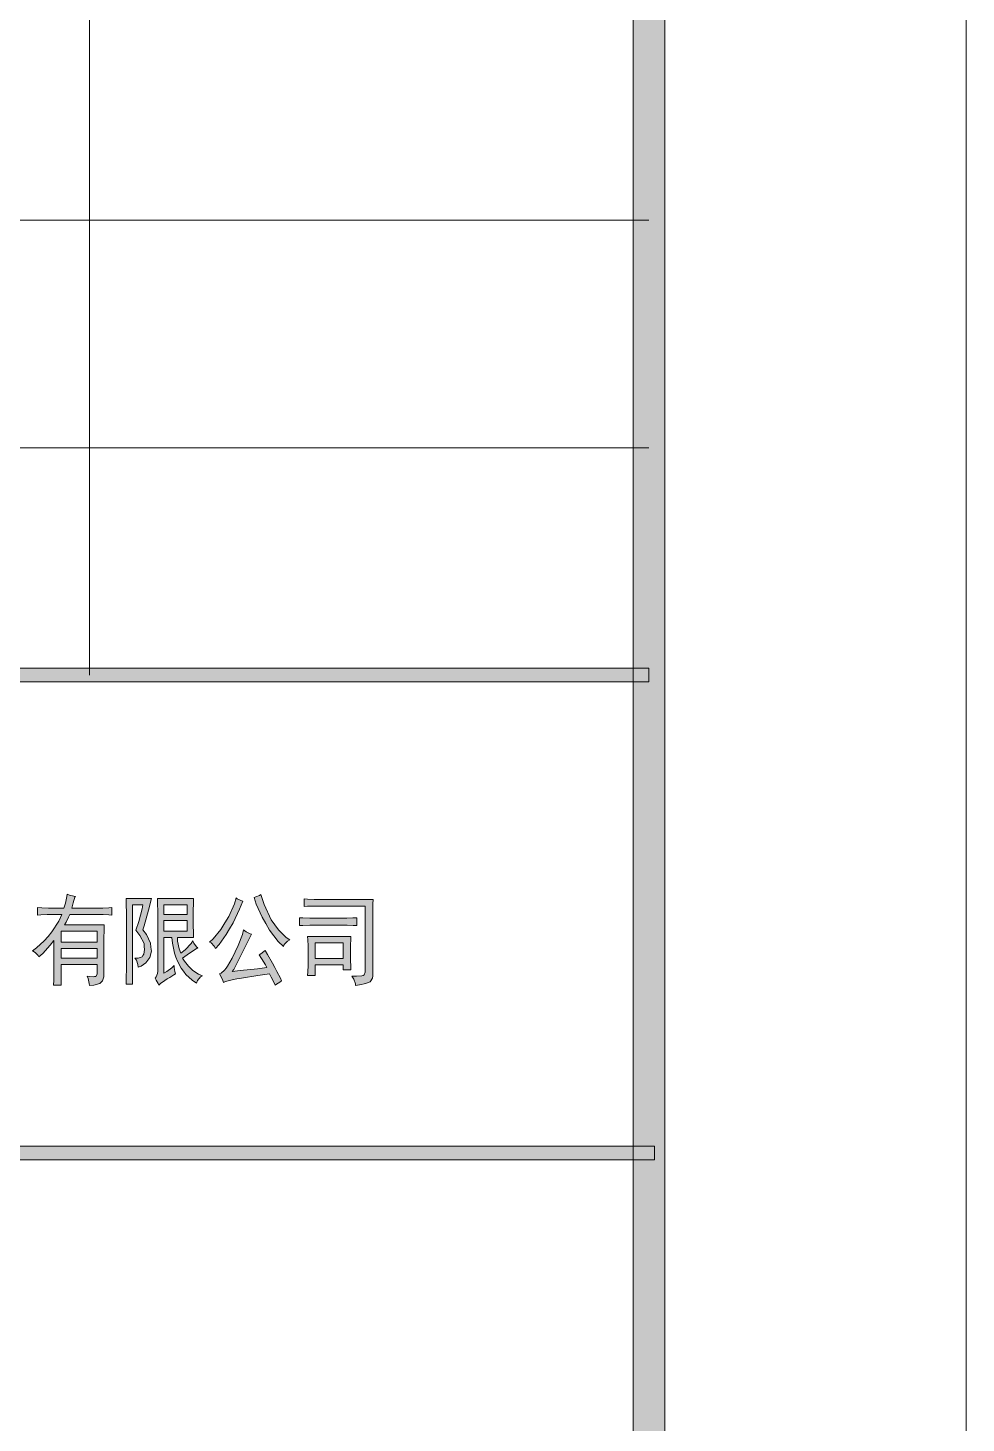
# Model space of a CAD drawing. Header units: millimetres. Extents: x 0 to 829, y 0 to 570.
# Drawn here: x 778.75 to 807.13, y 83.41 to 125.63 of the extents above; entities that cross this region are included whole.
import ezdxf

# ---------------------------------------------------------------- set-up
doc = ezdxf.new("R2010")
doc.units = ezdxf.units.MM

msp = doc.modelspace()

# ---------------------------------------------------------------- hatches: boundary and pattern name
h = msp.add_hatch(color=0)
h.dxf.hatch_style = 2
h.paths.add_polyline_path([(798.015083, 9.119306), (797.055528, 10.078861), (797.055528, 560.002972), (798.015083, 560.962528)])
h = msp.add_hatch(color=0)
h.dxf.hatch_style = 2
h.paths.add_polyline_path([(749.508139, 105.840389), (749.508139, 106.253139), (797.535306, 106.253139), (797.535306, 105.840389)])
h = msp.add_hatch(color=0)
h.paths.add_polyline_path([(778.887472, 97.708861), (779.007417, 97.793528), (779.24025, 98.008722), (779.356667, 98.142778), (779.469556, 98.276833), (779.681222, 98.604917), (779.772944, 98.798944), (779.399, 98.798944), (779.324917, 98.798944), (779.141472, 98.795417), (779.032111, 98.788361), (779.032111, 99.014139), (779.169694, 99.007083), (779.370778, 99.000028), (779.441333, 99.000028), (779.836444, 99.000028), (779.878778, 99.144667), (779.924639, 99.352806), (779.931694, 99.416306), (780.009306, 99.391611), (780.132778, 99.356333), (780.182167, 99.34575), (780.164528, 99.328111), (780.111611, 99.15525), (780.076333, 99.000028), (780.923, 99.000028), (781.011194, 99.000028), (781.194639, 99.007083), (781.286361, 99.014139), (781.286361, 98.788361), (781.194639, 98.795417), (781.025306, 98.798944), (780.95475, 98.798944), (780.012833, 98.798944), (779.977556, 98.721333), (779.899944, 98.569639), (779.857611, 98.492028), (781.057056, 98.492028), (781.053528, 98.343861), (781.046472, 98.07575), (781.046472, 97.959333), (781.046472, 96.99625), (781.046472, 96.915111), (781.004139, 96.791639), (780.965333, 96.752833), (780.923, 96.714028), (780.743083, 96.664639), (780.609028, 96.654056), (780.601972, 96.717556), (780.566694, 96.862194), (780.534944, 96.939806), (780.612556, 96.925694), (780.728972, 96.918639), (780.76425, 96.925694), (780.803056, 96.93275), (780.838333, 96.99625), (780.838333, 97.056222), (780.838333, 97.292583), (779.751778, 97.292583), (779.751778, 96.664639), (779.522472, 96.664639), (779.529528, 96.812806), (779.533056, 97.066806), (779.533056, 97.176167), (779.533056, 98.015778), (779.423694, 97.874667), (779.194389, 97.627722), (779.074444, 97.518361), (779.053278, 97.560694), (778.961556, 97.655944)])
h.paths.add_polyline_path([(780.838333, 97.969917), (780.838333, 98.301528), (779.751778, 98.301528), (779.751778, 97.969917)])
h.paths.add_polyline_path([(780.838333, 97.483083), (780.838333, 97.779417), (779.751778, 97.779417), (779.751778, 97.483083)])
h = msp.add_hatch(color=0)
h.dxf.hatch_style = 2
h.paths.add_polyline_path([(782.485806, 99.285778), (782.394083, 98.936528), (782.263556, 98.463806), (782.228278, 98.336806), (782.330583, 98.195694), (782.450528, 97.934639), (782.468167, 97.814694), (782.482278, 97.698278), (782.436417, 97.500722), (782.376444, 97.423111), (782.316472, 97.3455), (782.168306, 97.239667), (782.080111, 97.211444), (782.076583, 97.289056), (782.027194, 97.423111), (781.984861, 97.483083), (782.080111, 97.483083), (782.200056, 97.525417), (782.228278, 97.56775), (782.252972, 97.606556), (782.274139, 97.740611), (782.267083, 97.832333), (782.263556, 97.924056), (782.136556, 98.171), (782.016611, 98.326222), (782.101278, 98.590806), (782.207111, 98.978861), (782.228278, 99.095278), (781.914306, 99.095278), (781.914306, 96.699917), (781.71675, 96.699917), (781.720278, 96.865722), (781.727333, 97.193806), (781.727333, 97.352556), (781.727333, 98.7425), (781.727333, 98.848333), (781.720278, 99.119972), (781.71675, 99.285778)])
h = msp.add_hatch(color=0)
h.paths.add_polyline_path([(783.759333, 99.285778), (783.755806, 99.179944), (783.74875, 98.883611), (783.74875, 98.693111), (783.74875, 98.509667), (783.755806, 98.220389), (783.759333, 98.111028), (783.268972, 98.111028), (783.268972, 97.998139), (783.321889, 97.761778), (783.374806, 97.638306), (783.508861, 97.737083), (783.688778, 97.924056), (783.731111, 98.005194), (783.769917, 97.934639), (783.851056, 97.828806), (783.886333, 97.793528), (783.791083, 97.737083), (783.561778, 97.585389), (783.427722, 97.483083), (783.484167, 97.394889), (783.604111, 97.239667), (783.667611, 97.176167), (783.731111, 97.109139), (783.911028, 96.99625), (784.030972, 96.950389), (783.971, 96.915111), (783.87575, 96.802222), (783.844, 96.724611), (783.720528, 96.812806), (783.522972, 96.992722), (783.452417, 97.087972), (783.381861, 97.179694), (783.268972, 97.391361), (783.223111, 97.514833), (783.17725, 97.634778), (783.117278, 97.934639), (783.103167, 98.111028), (782.863278, 98.111028), (782.863278, 97.031528), (782.947944, 97.080917), (783.099639, 97.193806), (783.166667, 97.257306), (783.170194, 97.204389), (783.191361, 97.080917), (783.209, 97.010361), (783.159611, 96.978611), (783.039667, 96.901), (782.962056, 96.855139), (782.887972, 96.809278), (782.757444, 96.714028), (782.708056, 96.664639), (782.686889, 96.714028), (782.626917, 96.819861), (782.591639, 96.879833), (782.623389, 96.915111), (782.665722, 97.020944), (782.676306, 97.0915), (782.676306, 98.763667), (782.676306, 98.883611), (782.66925, 99.144667), (782.665722, 99.285778)])
h.paths.add_polyline_path([(783.561778, 98.301528), (783.561778, 98.622556), (782.863278, 98.622556), (782.863278, 98.301528)])
h.paths.add_polyline_path([(783.561778, 98.798944), (783.561778, 99.095278), (782.863278, 99.095278), (782.863278, 98.798944)])
h = msp.add_hatch(color=0)
h.dxf.hatch_style = 2
h.paths.add_polyline_path([(785.251583, 99.204639), (785.152806, 98.96475), (784.951722, 98.552), (784.845889, 98.372083), (784.743583, 98.195694), (784.528389, 97.899361), (784.419028, 97.779417), (784.376694, 97.846444), (784.2885, 97.941694), (784.242639, 97.969917), (784.352, 98.065167), (784.581306, 98.354444), (784.70125, 98.552), (784.821194, 98.746028), (784.994056, 99.127028), (785.043444, 99.310472), (785.08225, 99.278722), (785.184556, 99.225806)])
h = msp.add_hatch(color=0)
h.dxf.hatch_style = 2
h.paths.add_polyline_path([(785.794861, 99.405722), (785.893639, 99.102333), (786.105306, 98.64725), (786.218194, 98.492028), (786.331083, 98.336806), (786.556861, 98.111028), (786.673278, 98.040472), (786.599194, 97.998139), (786.500417, 97.899361), (786.475722, 97.839389), (786.316972, 97.987556), (786.052389, 98.333278), (785.943028, 98.527306), (785.833667, 98.721333), (785.65375, 99.119972), (785.586722, 99.321056), (785.643167, 99.335167), (785.749, 99.373972)])
h = msp.add_hatch(color=0)
h.dxf.hatch_style = 2
h.paths.add_polyline_path([(789.188583, 99.261083), (789.181528, 99.130556), (789.178, 98.90125), (789.178, 98.798944), (789.178, 96.950389), (789.170944, 96.872778), (789.100389, 96.770472), (789.036889, 96.74225), (788.969861, 96.714028), (788.779361, 96.671694), (788.655889, 96.654056), (788.655889, 96.706972), (788.602972, 96.848083), (788.550056, 96.939806), (788.687639, 96.939806), (788.853444, 96.950389), (788.885194, 96.960972), (788.916944, 96.975083), (788.948694, 97.063278), (788.948694, 97.140889), (788.948694, 99.06), (787.509361, 99.06), (787.414111, 99.06), (787.2095, 99.056472), (787.100139, 99.049417), (787.100139, 99.275194), (787.2095, 99.268139), (787.407056, 99.261083), (787.498778, 99.261083)])
h = msp.add_hatch(color=0)
h.dxf.hatch_style = 2
h.paths.add_polyline_path([(788.331333, 98.693111), (788.398361, 98.693111), (788.581806, 98.700167), (788.698222, 98.703694), (788.698222, 98.467333), (788.588861, 98.474389), (788.408944, 98.481444), (788.341917, 98.481444), (787.371778, 98.481444), (787.273, 98.481444), (787.068389, 98.474389), (786.966083, 98.467333), (786.966083, 98.703694), (787.068389, 98.700167), (787.273, 98.693111), (787.371778, 98.693111)])
h = msp.add_hatch(color=0)
h.dxf.hatch_style = 2
h.paths.add_polyline_path([(785.974778, 97.197333), (785.932444, 97.282), (785.816028, 97.4725), (785.745472, 97.578333), (785.794861, 97.613611), (785.883056, 97.684167), (785.921861, 97.719444), (785.999472, 97.588917), (786.144111, 97.331389), (786.214667, 97.204389), (786.281694, 97.077389), (786.384, 96.872778), (786.422806, 96.795167), (786.366361, 96.759889), (786.264056, 96.696389), (786.22525, 96.664639), (786.1935, 96.735194), (786.108833, 96.908056), (786.055917, 97.010361), (785.706667, 96.957444), (785.212778, 96.879833), (785.071667, 96.855139), (784.927028, 96.830444), (784.722417, 96.777528), (784.658917, 96.749306), (784.641278, 96.809278), (784.584833, 96.939806), (784.5425, 97.010361), (784.595417, 97.031528), (784.694194, 97.116194), (784.743583, 97.176167), (784.789444, 97.236139), (784.927028, 97.483083), (785.01875, 97.673583), (785.110472, 97.864083), (785.237472, 98.195694), (785.27275, 98.336806), (785.353889, 98.283889), (785.473833, 98.220389), (785.512639, 98.206278), (785.456194, 98.1075), (785.3045, 97.804111), (785.205722, 97.603028), (785.110472, 97.401944), (784.972889, 97.140889), (784.930556, 97.080917), (785.170444, 97.105611), (785.692556, 97.162056)])
h = msp.add_hatch(color=0)
h.paths.add_polyline_path([(788.518306, 98.135722), (788.514778, 98.054583), (788.51125, 97.874667), (788.51125, 97.779417), (788.51125, 97.518361), (788.51125, 97.423111), (788.514778, 97.229083), (788.518306, 97.126778), (788.289, 97.126778), (788.289, 97.282), (787.435278, 97.282), (787.435278, 96.960972), (787.205972, 96.960972), (787.216556, 97.066806), (787.227139, 97.257306), (787.227139, 97.341972), (787.227139, 97.779417), (787.227139, 97.857028), (787.216556, 98.033417), (787.205972, 98.135722)])
h.paths.add_polyline_path([(788.289, 97.4725), (788.289, 97.945222), (787.435278, 97.945222), (787.435278, 97.4725)])
h = msp.add_hatch(color=0)
h.dxf.hatch_style = 2
h.paths.add_polyline_path([(749.677472, 91.380028), (749.677472, 91.792778), (797.704639, 91.792778), (797.704639, 91.380028)])

# ---------------------------------------------------------------- linework, layer by layer
at = {"color": 0, "lineweight": 0}
for points in [[(0, 0), (0, 570.081833), (807.130861, 570.081833), (807.130861, 0)], [(798.015083, 9.119306), (797.055528, 10.078861), (797.055528, 560.002972), (798.015083, 560.962528)], [(749.508139, 105.840389), (749.508139, 106.253139), (797.535306, 106.253139), (797.535306, 105.840389)], [(778.887472, 97.708861), (779.007417, 97.793528), (779.24025, 98.008722), (779.356667, 98.142778), (779.469556, 98.276833), (779.681222, 98.604917), (779.772944, 98.798944), (779.399, 98.798944), (779.324917, 98.798944), (779.141472, 98.795417), (779.032111, 98.788361), (779.032111, 99.014139), (779.169694, 99.007083), (779.370778, 99.000028), (779.441333, 99.000028), (779.836444, 99.000028), (779.878778, 99.144667), (779.924639, 99.352806), (779.931694, 99.416306), (780.009306, 99.391611), (780.132778, 99.356333), (780.182167, 99.34575), (780.164528, 99.328111), (780.111611, 99.15525), (780.076333, 99.000028), (780.923, 99.000028), (781.011194, 99.000028), (781.194639, 99.007083), (781.286361, 99.014139), (781.286361, 98.788361), (781.194639, 98.795417), (781.025306, 98.798944), (780.95475, 98.798944), (780.012833, 98.798944), (779.977556, 98.721333), (779.899944, 98.569639), (779.857611, 98.492028), (781.057056, 98.492028), (781.053528, 98.343861), (781.046472, 98.07575), (781.046472, 97.959333), (781.046472, 96.99625), (781.046472, 96.915111), (781.004139, 96.791639), (780.965333, 96.752833), (780.923, 96.714028), (780.743083, 96.664639), (780.609028, 96.654056), (780.601972, 96.717556), (780.566694, 96.862194), (780.534944, 96.939806), (780.612556, 96.925694), (780.728972, 96.918639), (780.76425, 96.925694), (780.803056, 96.93275), (780.838333, 96.99625), (780.838333, 97.056222), (780.838333, 97.292583), (779.751778, 97.292583), (779.751778, 96.664639), (779.522472, 96.664639), (779.529528, 96.812806), (779.533056, 97.066806), (779.533056, 97.176167), (779.533056, 98.015778), (779.423694, 97.874667), (779.194389, 97.627722), (779.074444, 97.518361), (779.053278, 97.560694), (778.961556, 97.655944)], [(782.485806, 99.285778), (782.394083, 98.936528), (782.263556, 98.463806), (782.228278, 98.336806), (782.330583, 98.195694), (782.450528, 97.934639), (782.468167, 97.814694), (782.482278, 97.698278), (782.436417, 97.500722), (782.376444, 97.423111), (782.316472, 97.3455), (782.168306, 97.239667), (782.080111, 97.211444), (782.076583, 97.289056), (782.027194, 97.423111), (781.984861, 97.483083), (782.080111, 97.483083), (782.200056, 97.525417), (782.228278, 97.56775), (782.252972, 97.606556), (782.274139, 97.740611), (782.267083, 97.832333), (782.263556, 97.924056), (782.136556, 98.171), (782.016611, 98.326222), (782.101278, 98.590806), (782.207111, 98.978861), (782.228278, 99.095278), (781.914306, 99.095278), (781.914306, 96.699917), (781.71675, 96.699917), (781.720278, 96.865722), (781.727333, 97.193806), (781.727333, 97.352556), (781.727333, 98.7425), (781.727333, 98.848333), (781.720278, 99.119972), (781.71675, 99.285778)], [(783.759333, 99.285778), (783.755806, 99.179944), (783.74875, 98.883611), (783.74875, 98.693111), (783.74875, 98.509667), (783.755806, 98.220389), (783.759333, 98.111028), (783.268972, 98.111028), (783.268972, 97.998139), (783.321889, 97.761778), (783.374806, 97.638306), (783.508861, 97.737083), (783.688778, 97.924056), (783.731111, 98.005194), (783.769917, 97.934639), (783.851056, 97.828806), (783.886333, 97.793528), (783.791083, 97.737083), (783.561778, 97.585389), (783.427722, 97.483083), (783.484167, 97.394889), (783.604111, 97.239667), (783.667611, 97.176167), (783.731111, 97.109139), (783.911028, 96.99625), (784.030972, 96.950389), (783.971, 96.915111), (783.87575, 96.802222), (783.844, 96.724611), (783.720528, 96.812806), (783.522972, 96.992722), (783.452417, 97.087972), (783.381861, 97.179694), (783.268972, 97.391361), (783.223111, 97.514833), (783.17725, 97.634778), (783.117278, 97.934639), (783.103167, 98.111028), (782.863278, 98.111028), (782.863278, 97.031528), (782.947944, 97.080917), (783.099639, 97.193806), (783.166667, 97.257306), (783.170194, 97.204389), (783.191361, 97.080917), (783.209, 97.010361), (783.159611, 96.978611), (783.039667, 96.901), (782.962056, 96.855139), (782.887972, 96.809278), (782.757444, 96.714028), (782.708056, 96.664639), (782.686889, 96.714028), (782.626917, 96.819861), (782.591639, 96.879833), (782.623389, 96.915111), (782.665722, 97.020944), (782.676306, 97.0915), (782.676306, 98.763667), (782.676306, 98.883611), (782.66925, 99.144667), (782.665722, 99.285778)], [(785.251583, 99.204639), (785.152806, 98.96475), (784.951722, 98.552), (784.845889, 98.372083), (784.743583, 98.195694), (784.528389, 97.899361), (784.419028, 97.779417), (784.376694, 97.846444), (784.2885, 97.941694), (784.242639, 97.969917), (784.352, 98.065167), (784.581306, 98.354444), (784.70125, 98.552), (784.821194, 98.746028), (784.994056, 99.127028), (785.043444, 99.310472), (785.08225, 99.278722), (785.184556, 99.225806)], [(785.794861, 99.405722), (785.893639, 99.102333), (786.105306, 98.64725), (786.218194, 98.492028), (786.331083, 98.336806), (786.556861, 98.111028), (786.673278, 98.040472), (786.599194, 97.998139), (786.500417, 97.899361), (786.475722, 97.839389), (786.316972, 97.987556), (786.052389, 98.333278), (785.943028, 98.527306), (785.833667, 98.721333), (785.65375, 99.119972), (785.586722, 99.321056), (785.643167, 99.335167), (785.749, 99.373972)], [(789.188583, 99.261083), (789.181528, 99.130556), (789.178, 98.90125), (789.178, 98.798944), (789.178, 96.950389), (789.170944, 96.872778), (789.100389, 96.770472), (789.036889, 96.74225), (788.969861, 96.714028), (788.779361, 96.671694), (788.655889, 96.654056), (788.655889, 96.706972), (788.602972, 96.848083), (788.550056, 96.939806), (788.687639, 96.939806), (788.853444, 96.950389), (788.885194, 96.960972), (788.916944, 96.975083), (788.948694, 97.063278), (788.948694, 97.140889), (788.948694, 99.06), (787.509361, 99.06), (787.414111, 99.06), (787.2095, 99.056472), (787.100139, 99.049417), (787.100139, 99.275194), (787.2095, 99.268139), (787.407056, 99.261083), (787.498778, 99.261083)], [(783.561778, 98.798944), (783.561778, 99.095278), (782.863278, 99.095278), (782.863278, 98.798944)], [(783.561778, 98.301528), (783.561778, 98.622556), (782.863278, 98.622556), (782.863278, 98.301528)], [(788.331333, 98.693111), (788.398361, 98.693111), (788.581806, 98.700167), (788.698222, 98.703694), (788.698222, 98.467333), (788.588861, 98.474389), (788.408944, 98.481444), (788.341917, 98.481444), (787.371778, 98.481444), (787.273, 98.481444), (787.068389, 98.474389), (786.966083, 98.467333), (786.966083, 98.703694), (787.068389, 98.700167), (787.273, 98.693111), (787.371778, 98.693111)], [(780.838333, 97.969917), (780.838333, 98.301528), (779.751778, 98.301528), (779.751778, 97.969917)], [(785.974778, 97.197333), (785.932444, 97.282), (785.816028, 97.4725), (785.745472, 97.578333), (785.794861, 97.613611), (785.883056, 97.684167), (785.921861, 97.719444), (785.999472, 97.588917), (786.144111, 97.331389), (786.214667, 97.204389), (786.281694, 97.077389), (786.384, 96.872778), (786.422806, 96.795167), (786.366361, 96.759889), (786.264056, 96.696389), (786.22525, 96.664639), (786.1935, 96.735194), (786.108833, 96.908056), (786.055917, 97.010361), (785.706667, 96.957444), (785.212778, 96.879833), (785.071667, 96.855139), (784.927028, 96.830444), (784.722417, 96.777528), (784.658917, 96.749306), (784.641278, 96.809278), (784.584833, 96.939806), (784.5425, 97.010361), (784.595417, 97.031528), (784.694194, 97.116194), (784.743583, 97.176167), (784.789444, 97.236139), (784.927028, 97.483083), (785.01875, 97.673583), (785.110472, 97.864083), (785.237472, 98.195694), (785.27275, 98.336806), (785.353889, 98.283889), (785.473833, 98.220389), (785.512639, 98.206278), (785.456194, 98.1075), (785.3045, 97.804111), (785.205722, 97.603028), (785.110472, 97.401944), (784.972889, 97.140889), (784.930556, 97.080917), (785.170444, 97.105611), (785.692556, 97.162056)], [(788.518306, 98.135722), (788.514778, 98.054583), (788.51125, 97.874667), (788.51125, 97.779417), (788.51125, 97.518361), (788.51125, 97.423111), (788.514778, 97.229083), (788.518306, 97.126778), (788.289, 97.126778), (788.289, 97.282), (787.435278, 97.282), (787.435278, 96.960972), (787.205972, 96.960972), (787.216556, 97.066806), (787.227139, 97.257306), (787.227139, 97.341972), (787.227139, 97.779417), (787.227139, 97.857028), (787.216556, 98.033417), (787.205972, 98.135722)], [(788.289, 97.4725), (788.289, 97.945222), (787.435278, 97.945222), (787.435278, 97.4725)], [(780.838333, 97.483083), (780.838333, 97.779417), (779.751778, 97.779417), (779.751778, 97.483083)], [(749.677472, 91.380028), (749.677472, 91.792778), (797.704639, 91.792778), (797.704639, 91.380028)]]:
    msp.add_lwpolyline(points, close=True, dxfattribs=at)
for points in [[(780.609028, 106.045), (780.609028, 161.095972)], [(763.696861, 119.810389), (797.535306, 119.810389)], [(749.508139, 112.927694), (797.535306, 112.927694)]]:
    msp.add_lwpolyline(points, dxfattribs=at)

doc.saveas('drawing.dxf')
